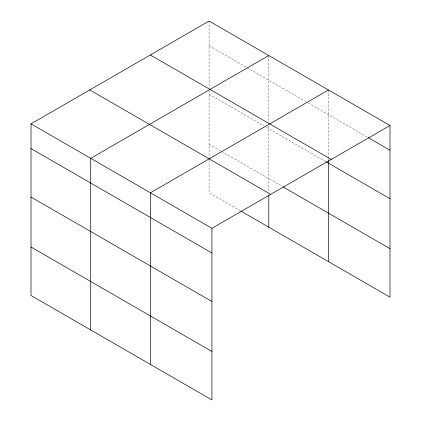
<?xml version="1.0" encoding="UTF-8"?>
<svg xmlns="http://www.w3.org/2000/svg" width="421" height="421" viewBox="0 0 421 421"><rect width="100%" height="100%" fill="white"/><g stroke="black" fill="none" stroke-linecap="round" stroke-linejoin="round"><path stroke-width="0.32" stroke-dasharray="2.1 1.58" d="M209.074 45.763L246.601 67.428M247.169 67.76L305.73 101.572M308.009 102.882L367.775 137.388M209.074 94.251L264.225 126.095M266.498 127.41L325.633 161.548M209.074 144.208L221.014 151.102M221.583 151.434L282.423 186.556M240.344 210.753L209.074 192.697L209.074 158.628M328.475 89.989L328.475 157.949M328.475 158.601L328.475 159.912M268.777 55.519L268.777 122.169M268.777 126.1L268.777 191.781M209.074 21.05L209.074 87.7M209.074 90.978L209.074 157.97"/><path stroke-width="0.63" d="M31.012 123.853L211.926 228.303L211.926 399.95L31.012 295.5L31.012 123.853L209.074 21.05L389.988 125.5L389.988 297.147L240.912 211.084M268.777 55.519L90.715 158.322L90.715 329.969M328.475 89.989L150.418 192.786L150.418 364.439M211.926 228.303L389.988 125.5M368.343 137.72L389.988 150.213M150.313 54.972L331.227 159.422M326.201 161.875L389.988 198.701M282.991 186.887L389.988 248.658M89.773 89.926L270.687 194.376M31.012 148.566L211.926 253.016M31.012 197.054L211.926 301.504M31.012 247.011L211.926 351.461M328.475 160.569L328.475 261.636M268.777 195.06L268.777 227.166"/></g></svg>
